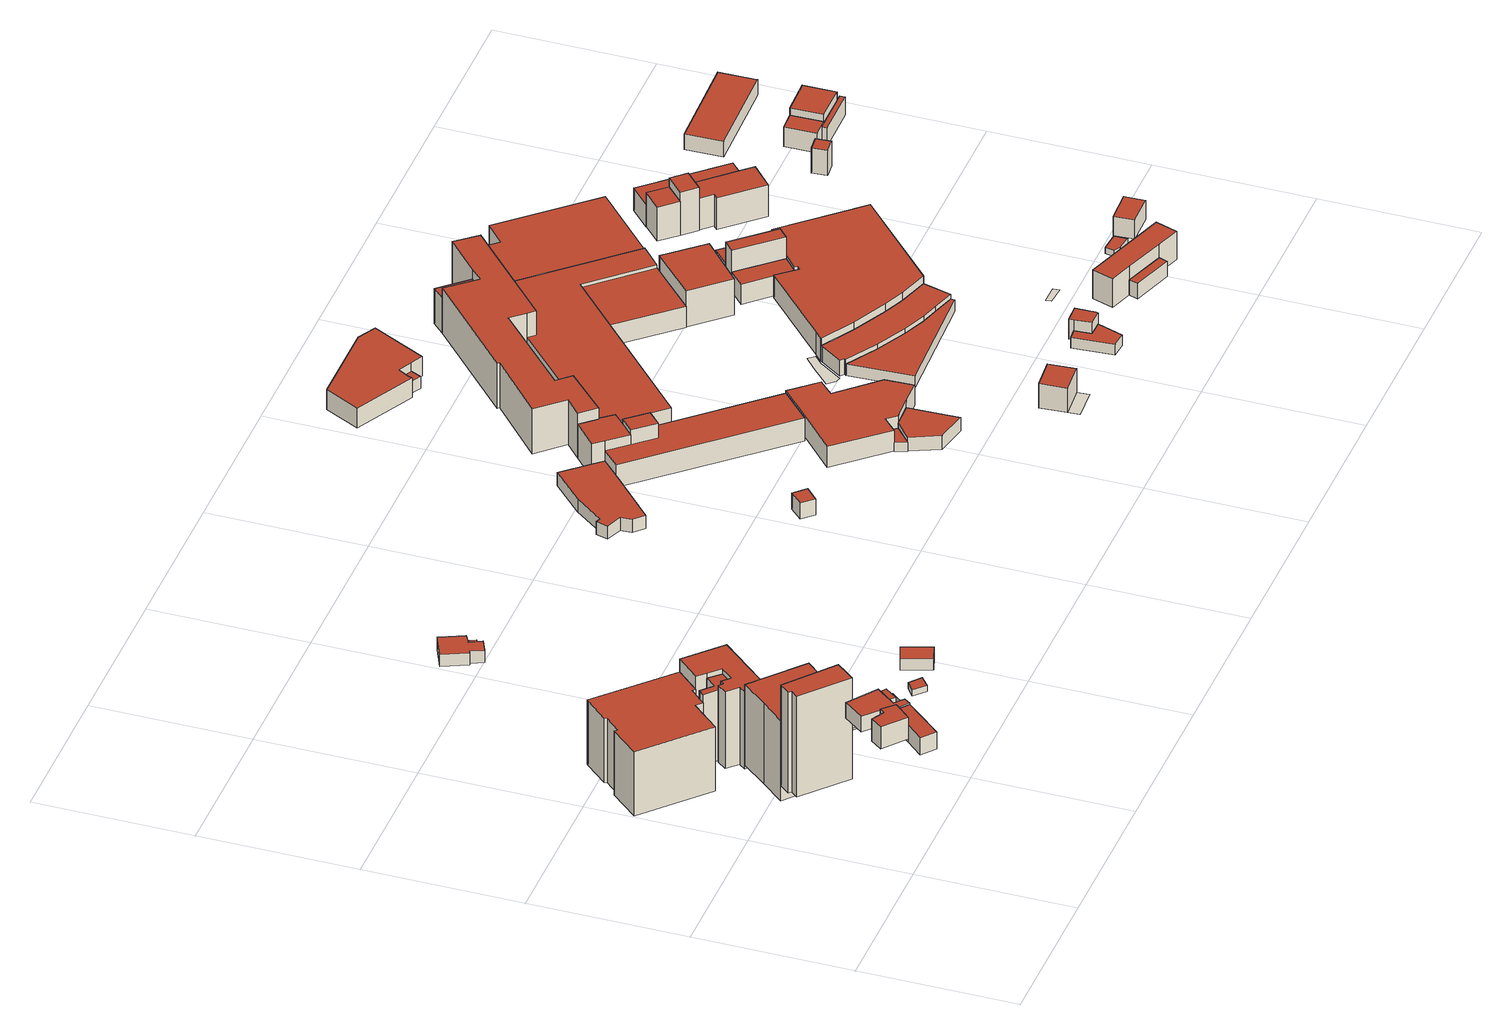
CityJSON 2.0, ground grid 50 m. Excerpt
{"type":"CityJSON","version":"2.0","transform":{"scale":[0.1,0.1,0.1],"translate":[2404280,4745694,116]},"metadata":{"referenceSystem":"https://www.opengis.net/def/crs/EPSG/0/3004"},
"CityObjects":{
"building1":{"type":"Building","attributes":{"ELEVATION":147.26,"GRONDA":155.04,"PIEDE":147.26,"ALTEZZA":7.78,"VOLUME":466.44},"geometry":[{"type":"Solid","lod":"2","boundaries":[[[[0,1,2,3,4,5,6]],[[0,6,7,8]],[[6,5,9,7]],[[5,4,10,9]],[[4,3,11,10]],[[3,2,12,11]],[[2,1,13,12]],[[1,0,8,13]],[[8,7,9,10,11,12,13]]]],"semantics":{"surfaces":[{"type":"GroundSurface"},{"type":"WallSurface","hasWindows":0},{"type":"WallSurface","hasWindows":1},{"type":"RoofSurface"}],"values":[[0,1,2,2,2,1,1,2,3]]}}]},
"building2":{"type":"Building","attributes":{"ELEVATION":146.31,"GRONDA":152.19,"PIEDE":146.31,"ALTEZZA":5.88,"VOLUME":477.69},"geometry":[{"type":"Solid","lod":"2","boundaries":[[[[14,15,16,17,18,19,20,21]],[[14,21,22,23]],[[21,20,24,22]],[[20,19,25,24]],[[19,18,26,25]],[[18,17,27,26]],[[17,16,28,27]],[[16,15,29,28]],[[15,14,23,29]],[[23,22,24,25,26,27,28,29]]]],"semantics":{"surfaces":[{"type":"GroundSurface"},{"type":"WallSurface","hasWindows":1},{"type":"WallSurface","hasWindows":0},{"type":"RoofSurface"}],"values":[[0,1,1,1,1,1,1,2,1,3]]}}]},
"building3":{"type":"Building","attributes":{"ELEVATION":147.21,"GRONDA":152.57,"PIEDE":147.21,"ALTEZZA":5.36,"VOLUME":583.06},"geometry":[{"type":"Solid","lod":"2","boundaries":[[[[30,31,32,33]],[[31,34,35,32]],[[34,36,37,35]],[[36,38,39,37]],[[30,40,41,42,43,38,36,34,31]],[[38,43,44,39]],[[43,42,45,44]],[[42,41,46,45]],[[41,40,47,46]],[[40,30,33,47]],[[33,32,35,37,39,44,45,46,47]]]],"semantics":{"surfaces":[{"type":"WallSurface","hasWindows":0},{"type":"WallSurface","hasWindows":1},{"type":"GroundSurface"},{"type":"RoofSurface"}],"values":[[0,1,0,0,2,1,0,1,0,1,3]]}}]},
"building4":{"type":"Building","attributes":{"ELEVATION":123.41,"GRONDA":158.88,"PIEDE":123.41,"ALTEZZA":35.47,"VOLUME":4957.1},"geometry":[{"type":"Solid","lod":"2","boundaries":[[[[48,49,50,51,52,53,54,55]],[[48,55,56,57]],[[55,54,58,56]],[[54,53,59,58]],[[53,52,60,59]],[[52,51,61,60]],[[51,50,62,61]],[[50,49,63,62]],[[49,48,57,63]],[[57,56,58,59,60,61,62,63]]]],"semantics":{"surfaces":[{"type":"GroundSurface"},{"type":"WallSurface","hasWindows":1},{"type":"WallSurface","hasWindows":0},{"type":"RoofSurface"}],"values":[[0,1,1,2,2,1,2,1,2,3]]}}]},
"building5":{"type":"Building","attributes":{"ELEVATION":147.08,"GRONDA":150.02,"PIEDE":147.08,"ALTEZZA":2.94,"VOLUME":54.56},"geometry":[{"type":"Solid","lod":"2","boundaries":[[[[64,65,66,67]],[[65,68,69,66]],[[69,70,71,67,66]],[[68,65,64,72,73]],[[68,73,70,69]],[[73,72,71,70]],[[72,64,67,71]]]],"semantics":{"surfaces":[{"type":"WallSurface","hasWindows":0},{"type":"RoofSurface"},{"type":"GroundSurface"}],"values":[[0,0,1,2,0,0,0]]}}]},
"building6":{"type":"Building","attributes":{"ELEVATION":140.06,"GRONDA":143.85,"PIEDE":140.06,"ALTEZZA":3.79,"VOLUME":47.66},"geometry":[{"type":"Solid","lod":"2","boundaries":[[[[74,75,76,77]],[[75,78,79,76]],[[78,80,81,79]],[[80,82,83,81]],[[82,74,77,83]],[[77,76,79,81,83]],[[74,82,80,78,75]]]],"semantics":{"surfaces":[{"type":"WallSurface","hasWindows":0},{"type":"WallSurface","hasWindows":1},{"type":"RoofSurface"},{"type":"GroundSurface"}],"values":[[0,1,0,0,0,2,3]]}}]},
"building7":{"type":"Building","attributes":{"ELEVATION":139.61,"GRONDA":143.85,"PIEDE":139.61,"ALTEZZA":4.24,"VOLUME":218.69},"geometry":[{"type":"Solid","lod":"2","boundaries":[[[[84,85,86,87,88,89,90,91]],[[84,91,83,92]],[[91,90,81,83]],[[90,89,79,81]],[[89,88,93,79]],[[88,87,94,93]],[[87,86,95,94]],[[86,85,96,95]],[[85,84,92,96]],[[92,83,81,79,93,94,95,96]]]],"semantics":{"surfaces":[{"type":"GroundSurface"},{"type":"WallSurface","hasWindows":1},{"type":"WallSurface","hasWindows":0},{"type":"RoofSurface"}],"values":[[0,1,2,2,1,1,2,2,2,3]]}}]},
"building8":{"type":"Building","attributes":{"ELEVATION":116.33,"GRONDA":138.93,"PIEDE":116.33,"ALTEZZA":22.6,"VOLUME":17994.66},"geometry":[{"type":"Solid","lod":"2","boundaries":[[[[97,98,99,100,101,102,103,104,105,106,107,108,109,110]],[[111,112,113,114,115,116,117,118,119,120,121,122,123,124]],[[111,124,98,97]],[[124,123,99,98]],[[123,122,100,99]],[[122,121,101,100]],[[121,120,102,101]],[[120,119,103,102]],[[119,118,104,103]],[[118,117,105,104]],[[117,116,106,105]],[[116,115,107,106]],[[115,114,108,107]],[[114,113,109,108]],[[113,112,110,109]],[[112,111,97,110]]]],"semantics":{"surfaces":[{"type":"RoofSurface"},{"type":"GroundSurface"},{"type":"WallSurface","hasWindows":0},{"type":"WallSurface","hasWindows":1}],"values":[[0,1,2,2,3,2,3,3,3,3,2,3,3,3,3,3]]}}]},
"building9":{"type":"Building","attributes":{"ELEVATION":117.93,"GRONDA":146.15,"PIEDE":117.93,"ALTEZZA":28.22,"VOLUME":12067.97},"geometry":[{"type":"Solid","lod":"2","boundaries":[[[[125,126,127,128,129,130,131]],[[125,131,132,133]],[[131,130,134,132]],[[130,129,135,134]],[[129,128,136,135]],[[128,127,137,136]],[[127,126,138,137]],[[126,125,133,138]],[[133,132,134,135,136,137,138]]]],"semantics":{"surfaces":[{"type":"GroundSurface"},{"type":"WallSurface","hasWindows":0},{"type":"WallSurface","hasWindows":1},{"type":"RoofSurface"}],"values":[[0,1,2,1,2,2,2,1,3]]}}]},
"building10":{"type":"Building","attributes":{"ELEVATION":147.14,"GRONDA":149.2,"PIEDE":147.14,"ALTEZZA":2.06,"VOLUME":38.67},"geometry":[{"type":"Solid","lod":"2","boundaries":[[[[139,140,141,142]],[[139,142,143,144]],[[142,141,145,143]],[[141,140,146,145]],[[140,139,144,146]],[[144,143,145,146]]]],"semantics":{"surfaces":[{"type":"GroundSurface"},{"type":"WallSurface","hasWindows":0},{"type":"WallSurface","hasWindows":1},{"type":"RoofSurface"}],"values":[[0,1,2,2,2,3]]}}]},
"building11":{"type":"Building","attributes":{"ELEVATION":138.95,"GRONDA":139.02,"PIEDE":138.95,"ALTEZZA":0.07,"VOLUME":5.22},"geometry":[{"type":"MultiSurface","lod":"2","boundaries":[[[147,148,149,150,151,152,153]]],"semantics":{"surfaces":[{"type":"GroundSurface"}],"values":[0]}}]},
"building12":{"type":"Building","attributes":{"ELEVATION":134.04,"GRONDA":0,"PIEDE":134.04,"ALTEZZA":0,"VOLUME":0},"geometry":[{"type":"MultiSurface","lod":"0","boundaries":[[[154,155,156,157,158,159,160]]]}]},
"building13":{"type":"Building","attributes":{"ELEVATION":116.94,"GRONDA":141.77,"PIEDE":116.94,"ALTEZZA":24.83,"VOLUME":982.34},"geometry":[{"type":"Solid","lod":"2","boundaries":[[[[161,162,163,164]],[[162,165,166,163]],[[165,167,168,166]],[[167,169,170,168]],[[171,172,173,169,167,165,162,161,174]],[[171,174,175,176]],[[174,161,164,175]],[[169,173,177,170]],[[173,172,178,177]],[[172,171,176,178]],[[176,175,164,163,166,168,170,177,178]]]],"semantics":{"surfaces":[{"type":"WallSurface","hasWindows":1},{"type":"WallSurface","hasWindows":0},{"type":"GroundSurface"},{"type":"RoofSurface"}],"values":[[0,0,1,0,2,0,1,0,1,0,3]]}}]},
"building14":{"type":"Building","attributes":{"ELEVATION":116.37,"GRONDA":0,"PIEDE":116.37,"ALTEZZA":0,"VOLUME":0},"geometry":[{"type":"MultiSurface","lod":"0","boundaries":[[[179,180,181,182]]]}]},
"building15":{"type":"Building","attributes":{"ELEVATION":116.37,"GRONDA":143.46,"PIEDE":116.37,"ALTEZZA":27.09,"VOLUME":7164.52},"geometry":[{"type":"Solid","lod":"2","boundaries":[[[[181,182,183,184,185,186,187,188,189,190,191,192,193,194]],[[181,194,195,196]],[[194,193,197,195]],[[193,192,198,197]],[[192,191,199,198]],[[191,190,200,199]],[[190,189,201,200]],[[189,188,202,201]],[[188,187,203,202]],[[187,186,204,203]],[[186,185,205,204]],[[185,184,206,205]],[[184,183,207,206]],[[183,182,208,207]],[[182,181,196,208]],[[196,195,197,198,199,200,201,202,203,204,205,206,207,208]]]],"semantics":{"surfaces":[{"type":"GroundSurface"},{"type":"WallSurface","hasWindows":0},{"type":"WallSurface","hasWindows":1},{"type":"RoofSurface"}],"values":[[0,1,1,2,1,1,2,1,1,2,2,1,1,1,2,3]]}}]},
"building16":{"type":"Building","attributes":{"ELEVATION":135.84,"GRONDA":139.55,"PIEDE":135.84,"ALTEZZA":3.71,"VOLUME":214.98},"geometry":[{"type":"Solid","lod":"2","boundaries":[[[[209,210,211,212]],[[210,213,214,211]],[[215,213,210,209]],[[215,209,212,216]],[[213,215,216,214]],[[216,212,211,214]]]],"semantics":{"surfaces":[{"type":"WallSurface","hasWindows":0},{"type":"WallSurface","hasWindows":1},{"type":"GroundSurface"},{"type":"RoofSurface"}],"values":[[0,1,2,0,1,3]]}}]},
"building17":{"type":"Building","attributes":{"ELEVATION":117.15,"GRONDA":121.5,"PIEDE":117.15,"ALTEZZA":4.35,"VOLUME":400.65},"geometry":[{"type":"Solid","lod":"2","boundaries":[[[[217,218,219,220,221,222,223,224,225]],[[217,225,226,227]],[[225,224,228,226]],[[224,223,229,228]],[[223,222,230,229]],[[222,221,231,230]],[[221,220,232,231]],[[220,219,233,232]],[[219,218,234,233]],[[218,217,227,234]],[[227,226,228,229,230,231,232,233,234]]]],"semantics":{"surfaces":[{"type":"GroundSurface"},{"type":"WallSurface","hasWindows":0},{"type":"WallSurface","hasWindows":1},{"type":"RoofSurface"}],"values":[[0,1,2,2,1,2,1,2,2,1,3]]}}]},
"building18":{"type":"Building","attributes":{"ELEVATION":117.42,"GRONDA":119.94,"PIEDE":117.42,"ALTEZZA":2.52,"VOLUME":22.88},"geometry":[{"type":"Solid","lod":"2","boundaries":[[[[235,236,237,238]],[[235,238,239,240]],[[238,237,241,239]],[[237,236,242,241]],[[236,235,240,242]],[[240,239,241,242]]]],"semantics":{"surfaces":[{"type":"GroundSurface"},{"type":"WallSurface","hasWindows":1},{"type":"WallSurface","hasWindows":0},{"type":"RoofSurface"}],"values":[[0,1,2,2,1,3]]}}]},
"building19":{"type":"Building","attributes":{"ELEVATION":143.31,"GRONDA":148.91,"PIEDE":143.31,"ALTEZZA":5.6,"VOLUME":153.19},"geometry":[{"type":"Solid","lod":"2","boundaries":[[[[243,244,245,246]],[[243,246,247,248]],[[246,245,249,247]],[[245,244,250,249]],[[244,243,248,250]],[[248,247,249,250]]]],"semantics":{"surfaces":[{"type":"GroundSurface"},{"type":"WallSurface","hasWindows":0},{"type":"WallSurface","hasWindows":1},{"type":"RoofSurface"}],"values":[[0,1,2,2,2,3]]}}]},
"building20":{"type":"Building","attributes":{"ELEVATION":142.62,"GRONDA":147.14,"PIEDE":142.62,"ALTEZZA":4.52,"VOLUME":1858.29},"geometry":[{"type":"Solid","lod":"2","boundaries":[[[[251,252,253,254,255,256,257,258,259,260,261]],[[251,261,262,263]],[[261,260,264,262]],[[260,259,265,264]],[[259,258,266,265]],[[258,257,267,266]],[[257,256,268,267]],[[256,255,269,268]],[[255,254,270,269]],[[254,253,271,270]],[[253,252,272,271]],[[252,251,263,272]],[[263,262,264,265,266,267,268,269,270,271,272]]]],"semantics":{"surfaces":[{"type":"GroundSurface"},{"type":"WallSurface","hasWindows":1},{"type":"WallSurface","hasWindows":0},{"type":"RoofSurface"}],"values":[[0,1,2,2,1,2,2,2,2,2,2,1,3]]}}]},
"building21":{"type":"Building","attributes":{"ELEVATION":142.2,"GRONDA":154.13,"PIEDE":142.2,"ALTEZZA":11.93,"VOLUME":1527.8},"geometry":[{"type":"Solid","lod":"2","boundaries":[[[[273,274,275,276,277,278,279,280]],[[273,280,281,282]],[[280,279,283,281]],[[279,278,284,283]],[[278,277,285,284]],[[277,276,286,285]],[[276,275,287,286]],[[275,274,288,287]],[[274,273,282,288]],[[282,281,283,284,285,286,287,288]]]],"semantics":{"surfaces":[{"type":"GroundSurface"},{"type":"WallSurface","hasWindows":1},{"type":"WallSurface","hasWindows":0},{"type":"RoofSurface"}],"values":[[0,1,1,1,1,2,2,1,1,3]]}}]},
"building22":{"type":"Building","attributes":{"ELEVATION":142.2,"GRONDA":155.78,"PIEDE":142.2,"ALTEZZA":13.58,"VOLUME":666.79},"geometry":[{"type":"Solid","lod":"2","boundaries":[[[[289,290,276,275]],[[289,275,291,292]],[[275,276,293,291]],[[276,290,294,293]],[[290,289,292,294]],[[292,291,293,294]]]],"semantics":{"surfaces":[{"type":"GroundSurface"},{"type":"WallSurface","hasWindows":1},{"type":"WallSurface","hasWindows":0},{"type":"RoofSurface"}],"values":[[0,1,2,1,2,3]]}}]},
"building23":{"type":"Building","attributes":{"ELEVATION":142.85,"GRONDA":150.77,"PIEDE":142.85,"ALTEZZA":7.92,"VOLUME":5495.89},"geometry":[{"type":"Solid","lod":"2","boundaries":[[[[295,296,297,298]],[[296,299,300,297]],[[299,301,302,300]],[[301,303,304,302]],[[305,303,301,299,296,295,306]],[[305,306,307,308]],[[306,295,298,307]],[[303,305,308,304]],[[308,307,298,297,300,302,304]]]],"semantics":{"surfaces":[{"type":"WallSurface","hasWindows":0},{"type":"WallSurface","hasWindows":1},{"type":"GroundSurface"},{"type":"RoofSurface"}],"values":[[0,0,0,1,2,1,0,0,3]]}}]},
"building24":{"type":"Building","attributes":{"ELEVATION":144.24,"GRONDA":147.39,"PIEDE":144.24,"ALTEZZA":3.15,"VOLUME":81.73},"geometry":[{"type":"Solid","lod":"2","boundaries":[[[[309,310,311,312]],[[309,312,313,314]],[[312,311,315,313]],[[311,310,316,315]],[[310,309,314,316]],[[314,313,315,316]]]],"semantics":{"surfaces":[{"type":"GroundSurface"},{"type":"WallSurface","hasWindows":1},{"type":"WallSurface","hasWindows":0},{"type":"RoofSurface"}],"values":[[0,1,1,2,1,3]]}}]},
"building25":{"type":"Building","attributes":{"ELEVATION":144.36,"GRONDA":149.25,"PIEDE":144.36,"ALTEZZA":4.89,"VOLUME":839.59},"geometry":[{"type":"Solid","lod":"2","boundaries":[[[[317,318,319,320,321]],[[317,321,322,323]],[[321,320,324,322]],[[320,319,325,324]],[[319,318,326,325]],[[318,317,323,326]],[[323,322,324,325,326]]]],"semantics":{"surfaces":[{"type":"GroundSurface"},{"type":"WallSurface","hasWindows":0},{"type":"WallSurface","hasWindows":1},{"type":"RoofSurface"}],"values":[[0,1,2,1,2,2,3]]}}]},
"building26":{"type":"Building","attributes":{"ELEVATION":144.38,"GRONDA":151.71,"PIEDE":144.38,"ALTEZZA":7.33,"VOLUME":5352.72},"geometry":[{"type":"Solid","lod":"2","boundaries":[[[[319,318,327,328,329,330,331,332,333,334,335]],[[319,335,336,337]],[[335,334,338,336]],[[334,333,339,338]],[[333,332,340,339]],[[332,331,341,340]],[[331,330,342,341]],[[330,329,343,342]],[[329,328,344,343]],[[328,327,345,344]],[[327,318,346,345]],[[318,319,337,346]],[[337,336,338,339,340,341,342,343,344,345,346]]]],"semantics":{"surfaces":[{"type":"GroundSurface"},{"type":"WallSurface","hasWindows":1},{"type":"WallSurface","hasWindows":0},{"type":"RoofSurface"}],"values":[[0,1,1,1,1,2,1,2,1,2,1,2,3]]}}]},
"building27":{"type":"Building","attributes":{"ELEVATION":142.64,"GRONDA":0,"PIEDE":142.64,"ALTEZZA":0,"VOLUME":0},"geometry":[{"type":"MultiSurface","lod":"0","boundaries":[[[347,348,349,350]]]}]},
"building28":{"type":"Building","attributes":{"ELEVATION":140.12,"GRONDA":146.97,"PIEDE":140.12,"ALTEZZA":6.85,"VOLUME":4972.49},"geometry":[{"type":"Solid","lod":"2","boundaries":[[[[351,352,353,354,355,356,357,358,359]],[[351,359,360,361]],[[359,358,362,360]],[[358,357,363,362]],[[357,356,364,363]],[[356,355,365,364]],[[355,354,366,365]],[[354,353,367,366]],[[353,352,368,367]],[[352,351,361,368]],[[361,360,362,363,364,365,366,367,368]]]],"semantics":{"surfaces":[{"type":"GroundSurface"},{"type":"WallSurface","hasWindows":1},{"type":"WallSurface","hasWindows":0},{"type":"RoofSurface"}],"values":[[0,1,2,1,2,2,1,1,1,1,3]]}}]},
"building29":{"type":"Building","attributes":{"ELEVATION":142.64,"GRONDA":151.13,"PIEDE":142.64,"ALTEZZA":8.49,"VOLUME":735.09},"geometry":[{"type":"Solid","lod":"2","boundaries":[[[[350,347,369,370]],[[350,370,371,372]],[[370,369,373,371]],[[369,347,374,373]],[[347,350,372,374]],[[372,371,373,374]]]],"semantics":{"surfaces":[{"type":"GroundSurface"},{"type":"WallSurface","hasWindows":0},{"type":"WallSurface","hasWindows":1},{"type":"RoofSurface"}],"values":[[0,1,1,2,2,3]]}}]},
"building30":{"type":"Building","attributes":{"ELEVATION":140.04,"GRONDA":144.09,"PIEDE":140.04,"ALTEZZA":4.05,"VOLUME":77.34},"geometry":[{"type":"Solid","lod":"2","boundaries":[[[[375,376,377,378]],[[375,378,379,380]],[[378,377,381,379]],[[377,376,382,381]],[[376,375,380,382]],[[380,379,381,382]]]],"semantics":{"surfaces":[{"type":"GroundSurface"},{"type":"WallSurface","hasWindows":0},{"type":"WallSurface","hasWindows":1},{"type":"RoofSurface"}],"values":[[0,1,2,1,2,3]]}}]},
"building31":{"type":"Building","attributes":{"ELEVATION":142.14,"GRONDA":157.92,"PIEDE":142.14,"ALTEZZA":15.78,"VOLUME":18971.88},"geometry":[{"type":"Solid","lod":"2","boundaries":[[[[383,384,385,386,387,388,389,390,391,392,393,394,395,396,397,398,399,400]],[[383,400,401,402]],[[400,399,403,401]],[[399,398,404,403]],[[398,397,405,404]],[[397,396,406,405]],[[396,395,407,406]],[[395,394,408,407]],[[394,393,409,408]],[[393,392,410,409]],[[392,391,411,410]],[[391,390,412,411]],[[390,389,413,412]],[[389,388,414,413]],[[388,387,415,414]],[[387,386,416,415]],[[386,385,417,416]],[[385,384,418,417]],[[384,383,402,418]],[[402,401,403,404,405,406,407,408,409,410,411,412,413,414,415,416,417,418]]]],"semantics":{"surfaces":[{"type":"GroundSurface"},{"type":"WallSurface","hasWindows":1},{"type":"WallSurface","hasWindows":0},{"type":"RoofSurface"}],"values":[[0,1,2,2,1,1,2,1,2,1,2,1,1,2,2,2,2,2,1,3]]}}]},
"building32":{"type":"Building","attributes":{"ELEVATION":144.02,"GRONDA":0,"PIEDE":144.02,"ALTEZZA":0,"VOLUME":0},"geometry":[{"type":"MultiSurface","lod":"0","boundaries":[[[419,420,421,422,423,424,425,426]]]}]},
"building33":{"type":"Building","attributes":{"ELEVATION":141.3,"GRONDA":149.58,"PIEDE":141.3,"ALTEZZA":8.28,"VOLUME":16147.65},"geometry":[{"type":"Solid","lod":"2","boundaries":[[[[427,428,429,430,431,432,433,434,435,436,437,438]],[[427,438,439,440]],[[438,437,441,439]],[[437,436,442,441]],[[436,435,443,442]],[[435,434,444,443]],[[434,433,445,444]],[[433,432,446,445]],[[432,431,447,446]],[[431,430,448,447]],[[430,429,449,448]],[[429,428,450,449]],[[428,427,440,450]],[[440,439,441,442,443,444,445,446,447,448,449,450]]]],"semantics":{"surfaces":[{"type":"GroundSurface"},{"type":"WallSurface","hasWindows":1},{"type":"WallSurface","hasWindows":0},{"type":"RoofSurface"}],"values":[[0,1,2,2,1,2,1,2,2,1,1,1,1,3]]}}]},
"building34":{"type":"Building","attributes":{"ELEVATION":144.69,"GRONDA":148.69,"PIEDE":144.69,"ALTEZZA":4,"VOLUME":1504.51},"geometry":[{"type":"Solid","lod":"2","boundaries":[[[[451,452,453,454,455,456,457,458]],[[451,458,459,460]],[[458,457,461,459]],[[457,456,462,461]],[[456,455,463,462]],[[455,454,464,463]],[[454,453,465,464]],[[453,452,466,465]],[[452,451,460,466]],[[460,459,461,462,463,464,465,466]]]],"semantics":{"surfaces":[{"type":"GroundSurface"},{"type":"WallSurface","hasWindows":0},{"type":"WallSurface","hasWindows":1},{"type":"RoofSurface"}],"values":[[0,1,2,2,1,1,1,2,2,3]]}}]},
"building35":{"type":"Building","attributes":{"ELEVATION":144.9,"GRONDA":150.31,"PIEDE":144.9,"ALTEZZA":5.41,"VOLUME":2312.03},"geometry":[{"type":"Solid","lod":"2","boundaries":[[[[467,468,469,470,471,472,473,474,475,476,477,478,479,480,481]],[[467,481,482,483]],[[481,480,484,482]],[[480,479,485,484]],[[479,478,486,485]],[[478,477,487,486]],[[477,476,488,487]],[[476,475,489,488]],[[475,474,490,489]],[[474,473,491,490]],[[473,472,492,491]],[[472,471,493,492]],[[471,470,494,493]],[[470,469,495,494]],[[469,468,496,495]],[[468,467,483,496]],[[483,482,484,485,486,487,488,489,490,491,492,493,494,495,496]]]],"semantics":{"surfaces":[{"type":"GroundSurface"},{"type":"WallSurface","hasWindows":0},{"type":"WallSurface","hasWindows":1},{"type":"RoofSurface"}],"values":[[0,1,2,2,1,2,1,2,1,2,2,2,2,1,1,2,3]]}}]},
"building36":{"type":"Building","attributes":{"ELEVATION":143.58,"GRONDA":147.32,"PIEDE":143.58,"ALTEZZA":3.74,"VOLUME":277.3},"geometry":[{"type":"Solid","lod":"2","boundaries":[[[[497,498,499,500,501,502]],[[497,502,503,504]],[[502,501,505,503]],[[501,500,506,505]],[[500,499,507,506]],[[499,498,508,507]],[[498,497,504,508]],[[504,503,505,506,507,508]]]],"semantics":{"surfaces":[{"type":"GroundSurface"},{"type":"WallSurface","hasWindows":0},{"type":"WallSurface","hasWindows":1},{"type":"RoofSurface"}],"values":[[0,1,1,2,2,2,1,3]]}}]},
"building37":{"type":"Building","attributes":{"ELEVATION":144.08,"GRONDA":151.05,"PIEDE":144.08,"ALTEZZA":6.97,"VOLUME":270.47},"geometry":[{"type":"Solid","lod":"2","boundaries":[[[[509,510,511,512,513,514]],[[509,514,515,516]],[[514,513,517,515]],[[513,512,518,517]],[[512,511,519,518]],[[511,510,520,519]],[[510,509,516,520]],[[516,515,517,518,519,520]]]],"semantics":{"surfaces":[{"type":"GroundSurface"},{"type":"WallSurface","hasWindows":0},{"type":"WallSurface","hasWindows":1},{"type":"RoofSurface"}],"values":[[0,1,2,2,1,2,2,3]]}}]},
"building38":{"type":"Building","attributes":{"ELEVATION":142.01,"GRONDA":154.35,"PIEDE":142.01,"ALTEZZA":12.34,"VOLUME":770.47},"geometry":[{"type":"Solid","lod":"2","boundaries":[[[[521,522,523,524]],[[521,524,525,526]],[[524,523,527,525]],[[523,522,528,527]],[[522,521,526,528]],[[526,525,527,528]]]],"semantics":{"surfaces":[{"type":"GroundSurface"},{"type":"WallSurface","hasWindows":1},{"type":"WallSurface","hasWindows":0},{"type":"RoofSurface"}],"values":[[0,1,1,2,2,3]]}}]},
"building39":{"type":"Building","attributes":{"ELEVATION":141.29,"GRONDA":148.55,"PIEDE":141.29,"ALTEZZA":7.26,"VOLUME":3591.84},"geometry":[{"type":"Solid","lod":"2","boundaries":[[[[428,529,530,430,429]],[[428,429,531,532]],[[429,430,533,531]],[[430,530,534,533]],[[530,529,535,534]],[[529,428,532,535]],[[532,531,533,534,535]]]],"semantics":{"surfaces":[{"type":"GroundSurface"},{"type":"WallSurface","hasWindows":1},{"type":"WallSurface","hasWindows":0},{"type":"RoofSurface"}],"values":[[0,1,2,2,2,1,3]]}}]},
"building40":{"type":"Building","attributes":{"ELEVATION":141.38,"GRONDA":154.13,"PIEDE":141.38,"ALTEZZA":12.75,"VOLUME":3675.32},"geometry":[{"type":"Solid","lod":"2","boundaries":[[[[536,537,538,539]],[[536,539,540,541]],[[539,538,542,540]],[[538,537,543,542]],[[537,536,541,543]],[[541,540,542,543]]]],"semantics":{"surfaces":[{"type":"GroundSurface"},{"type":"WallSurface","hasWindows":0},{"type":"WallSurface","hasWindows":1},{"type":"RoofSurface"}],"values":[[0,1,2,1,2,3]]}}]},
"building41":{"type":"Building","attributes":{"ELEVATION":144.65,"GRONDA":151.67,"PIEDE":144.65,"ALTEZZA":7.02,"VOLUME":780.05},"geometry":[{"type":"Solid","lod":"2","boundaries":[[[[544,545,546,547]],[[544,547,548,549]],[[547,546,550,548]],[[546,545,551,550]],[[545,544,549,551]],[[549,548,550,551]]]],"semantics":{"surfaces":[{"type":"GroundSurface"},{"type":"WallSurface","hasWindows":1},{"type":"WallSurface","hasWindows":0},{"type":"RoofSurface"}],"values":[[0,1,2,1,2,3]]}}]},
"building42":{"type":"Building","attributes":{"ELEVATION":144.89,"GRONDA":152.9,"PIEDE":144.89,"ALTEZZA":8.01,"VOLUME":13574.19},"geometry":[{"type":"Solid","lod":"2","boundaries":[[[[467,481,480,479,478,477,552,553,554,555,556,557,558,559,560,561]],[[467,561,562,563]],[[561,560,564,562]],[[560,559,565,564]],[[559,558,566,565]],[[558,557,567,566]],[[557,556,568,567]],[[556,555,569,568]],[[555,554,570,569]],[[554,553,571,570]],[[553,552,572,571]],[[552,477,573,572]],[[477,478,574,573]],[[478,479,575,574]],[[479,480,576,575]],[[480,481,577,576]],[[481,467,563,577]],[[563,562,564,565,566,567,568,569,570,571,572,573,574,575,576,577]]]],"semantics":{"surfaces":[{"type":"GroundSurface"},{"type":"WallSurface","hasWindows":0},{"type":"WallSurface","hasWindows":1},{"type":"RoofSurface"}],"values":[[0,1,1,2,1,1,1,1,2,2,2,1,1,2,1,2,1,3]]}}]},
"building43":{"type":"Building","attributes":{"ELEVATION":145.14,"GRONDA":0,"PIEDE":145.14,"ALTEZZA":0,"VOLUME":0},"geometry":[{"type":"MultiSurface","lod":"0","boundaries":[[[578,579,580,581]]]}]},
"building44":{"type":"Building","attributes":{"ELEVATION":144.65,"GRONDA":159.17,"PIEDE":144.65,"ALTEZZA":14.52,"VOLUME":1106.27},"geometry":[{"type":"Solid","lod":"2","boundaries":[[[[582,583,544,547,584]],[[582,584,585,586]],[[584,547,587,585]],[[547,544,588,587]],[[544,583,589,588]],[[583,582,586,589]],[[586,585,587,588,589]]]],"semantics":{"surfaces":[{"type":"GroundSurface"},{"type":"WallSurface","hasWindows":0},{"type":"WallSurface","hasWindows":1},{"type":"RoofSurface"}],"values":[[0,1,1,1,2,1,3]]}}]},
"building45":{"type":"Building","attributes":{"ELEVATION":143.88,"GRONDA":149.21,"PIEDE":143.88,"ALTEZZA":5.33,"VOLUME":219.83},"geometry":[{"type":"Solid","lod":"2","boundaries":[[[[590,591,592,593]],[[590,593,594,595]],[[593,592,596,594]],[[592,591,597,596]],[[591,590,595,597]],[[595,594,596,597]]]],"semantics":{"surfaces":[{"type":"GroundSurface"},{"type":"WallSurface","hasWindows":1},{"type":"WallSurface","hasWindows":0},{"type":"RoofSurface"}],"values":[[0,1,2,1,2,3]]}}]},
"building46":{"type":"Building","attributes":{"ELEVATION":144.65,"GRONDA":151.67,"PIEDE":144.65,"ALTEZZA":7.02,"VOLUME":835.21},"geometry":[{"type":"Solid","lod":"2","boundaries":[[[[582,584,598,599]],[[582,599,600,601]],[[599,598,602,600]],[[598,584,603,602]],[[584,582,601,603]],[[601,600,602,603]]]],"semantics":{"surfaces":[{"type":"GroundSurface"},{"type":"WallSurface","hasWindows":0},{"type":"WallSurface","hasWindows":1},{"type":"RoofSurface"}],"values":[[0,1,2,2,2,3]]}}]},
"building47":{"type":"Building","attributes":{"ELEVATION":143.88,"GRONDA":153.87,"PIEDE":143.88,"ALTEZZA":9.99,"VOLUME":2158.81},"geometry":[{"type":"Solid","lod":"2","boundaries":[[[[590,593,604,605,606,607]],[[590,607,608,609]],[[607,606,610,608]],[[606,605,611,610]],[[605,604,612,611]],[[604,593,613,612]],[[593,590,609,613]],[[609,608,610,611,612,613]]]],"semantics":{"surfaces":[{"type":"GroundSurface"},{"type":"WallSurface","hasWindows":0},{"type":"WallSurface","hasWindows":1},{"type":"RoofSurface"}],"values":[[0,1,2,1,2,1,1,3]]}}]},
"building48":{"type":"Building","attributes":{"ELEVATION":141.44,"GRONDA":148.99,"PIEDE":141.44,"ALTEZZA":7.55,"VOLUME":9103.63},"geometry":[{"type":"Solid","lod":"2","boundaries":[[[[614,615,616,617]],[[616,618,619,620,621,622,617]],[[615,614,623,624,625,626,627]],[[615,627,618,616]],[[627,626,619,618]],[[626,625,620,619]],[[625,624,621,620]],[[624,623,622,621]],[[623,614,617,622]]]],"semantics":{"surfaces":[{"type":"WallSurface","hasWindows":0},{"type":"RoofSurface"},{"type":"GroundSurface"},{"type":"WallSurface","hasWindows":1}],"values":[[0,1,2,3,0,0,0,0,3]]}}]},
"building49":{"type":"Building","attributes":{"ELEVATION":145.07,"GRONDA":147.21,"PIEDE":145.07,"ALTEZZA":2.14,"VOLUME":54.97},"geometry":[{"type":"Solid","lod":"2","boundaries":[[[[628,629,630,631,632]],[[628,632,633,634]],[[632,631,635,633]],[[631,630,636,635]],[[630,629,637,636]],[[629,628,634,637]],[[634,633,635,636,637]]]],"semantics":{"surfaces":[{"type":"GroundSurface"},{"type":"WallSurface","hasWindows":0},{"type":"WallSurface","hasWindows":1},{"type":"RoofSurface"}],"values":[[0,1,1,1,2,2,3]]}}]},
"building50":{"type":"Building","attributes":{"ELEVATION":141.69,"GRONDA":153.64,"PIEDE":141.69,"ALTEZZA":11.95,"VOLUME":666.39},"geometry":[{"type":"Solid","lod":"2","boundaries":[[[[638,639,640,641]],[[639,642,643,640]],[[643,644,641,640]],[[642,639,638,645]],[[642,645,644,643]],[[645,638,641,644]]]],"semantics":{"surfaces":[{"type":"WallSurface","hasWindows":1},{"type":"RoofSurface"},{"type":"GroundSurface"},{"type":"WallSurface","hasWindows":0}],"values":[[0,0,1,2,3,0]]}}]},
"building51":{"type":"Building","attributes":{"ELEVATION":141.69,"GRONDA":156.77,"PIEDE":141.69,"ALTEZZA":15.08,"VOLUME":694.82},"geometry":[{"type":"Solid","lod":"2","boundaries":[[[[646,647,639,642]],[[646,642,648,649]],[[642,639,650,648]],[[639,647,651,650]],[[647,646,649,651]],[[649,648,650,651]]]],"semantics":{"surfaces":[{"type":"GroundSurface"},{"type":"WallSurface","hasWindows":0},{"type":"WallSurface","hasWindows":1},{"type":"RoofSurface"}],"values":[[0,1,2,1,2,3]]}}]},
"building52":{"type":"Building","attributes":{"ELEVATION":144.8,"GRONDA":151.46,"PIEDE":144.8,"ALTEZZA":6.66,"VOLUME":441.82},"geometry":[{"type":"Solid","lod":"2","boundaries":[[[[652,653,654,655]],[[652,655,656,657]],[[655,654,658,656]],[[654,653,659,658]],[[653,652,657,659]],[[657,656,658,659]]]],"semantics":{"surfaces":[{"type":"GroundSurface"},{"type":"WallSurface","hasWindows":1},{"type":"WallSurface","hasWindows":0},{"type":"RoofSurface"}],"values":[[0,1,2,1,1,3]]}}]},
"building53":{"type":"Building","attributes":{"ELEVATION":141.93,"GRONDA":152.99,"PIEDE":141.93,"ALTEZZA":11.06,"VOLUME":2131.41},"geometry":[{"type":"Solid","lod":"2","boundaries":[[[[660,661,662,663,664,665,666]],[[660,666,667,668]],[[666,665,669,667]],[[665,664,670,669]],[[664,663,671,670]],[[663,662,672,671]],[[662,661,673,672]],[[661,660,668,673]],[[668,667,669,670,671,672,673]]]],"semantics":{"surfaces":[{"type":"GroundSurface"},{"type":"WallSurface","hasWindows":1},{"type":"WallSurface","hasWindows":0},{"type":"RoofSurface"}],"values":[[0,1,1,2,2,2,1,1,3]]}}]},
"building54":{"type":"Building","attributes":{"ELEVATION":141.48,"GRONDA":149.45,"PIEDE":141.48,"ALTEZZA":7.97,"VOLUME":2154.41},"geometry":[{"type":"Solid","lod":"2","boundaries":[[[[674,675,676,677,678,679]],[[674,679,680,681]],[[679,678,682,680]],[[678,677,683,682]],[[677,676,684,683]],[[676,675,685,684]],[[675,674,681,685]],[[681,680,682,683,684,685]]]],"semantics":{"surfaces":[{"type":"GroundSurface"},{"type":"WallSurface","hasWindows":0},{"type":"WallSurface","hasWindows":1},{"type":"RoofSurface"}],"values":[[0,1,1,2,2,2,2,3]]}}]},
"building55":{"type":"Building","attributes":{"ELEVATION":144.12,"GRONDA":152.9,"PIEDE":144.12,"ALTEZZA":8.78,"VOLUME":206.31},"geometry":[{"type":"Solid","lod":"2","boundaries":[[[[686,687,688,689]],[[686,689,690,691]],[[689,688,692,690]],[[688,687,693,692]],[[687,686,691,693]],[[691,690,692,693]]]],"semantics":{"surfaces":[{"type":"GroundSurface"},{"type":"WallSurface","hasWindows":1},{"type":"WallSurface","hasWindows":0},{"type":"RoofSurface"}],"values":[[0,1,2,1,1,3]]}}]},
"building56":{"type":"Building","attributes":{"ELEVATION":145.88,"GRONDA":152.81,"PIEDE":145.88,"ALTEZZA":6.93,"VOLUME":428.78},"geometry":[{"type":"Solid","lod":"2","boundaries":[[[[694,695,696,697,698]],[[694,698,699,700]],[[698,697,701,699]],[[697,696,702,701]],[[696,695,703,702]],[[695,694,700,703]],[[700,699,701,702,703]]]],"semantics":{"surfaces":[{"type":"GroundSurface"},{"type":"WallSurface","hasWindows":0},{"type":"WallSurface","hasWindows":1},{"type":"RoofSurface"}],"values":[[0,1,1,1,1,2,3]]}}]},
"building57":{"type":"Building","attributes":{"ELEVATION":145.94,"GRONDA":152.32,"PIEDE":145.94,"ALTEZZA":6.38,"VOLUME":175.81},"geometry":[{"type":"Solid","lod":"2","boundaries":[[[[695,694,704,705,706,707]],[[695,707,708,709]],[[707,706,710,708]],[[706,705,711,710]],[[705,704,712,711]],[[704,694,713,712]],[[694,695,709,713]],[[709,708,710,711,712,713]]]],"semantics":{"surfaces":[{"type":"GroundSurface"},{"type":"WallSurface","hasWindows":1},{"type":"WallSurface","hasWindows":0},{"type":"RoofSurface"}],"values":[[0,1,2,1,2,1,2,3]]}}]},
"building58":{"type":"Building","attributes":{"ELEVATION":145.86,"GRONDA":155.35,"PIEDE":145.86,"ALTEZZA":9.49,"VOLUME":1142.38},"geometry":[{"type":"Solid","lod":"2","boundaries":[[[[704,694,698,714]],[[704,714,715,716]],[[714,698,717,715]],[[698,694,718,717]],[[694,704,716,718]],[[716,715,717,718]]]],"semantics":{"surfaces":[{"type":"GroundSurface"},{"type":"WallSurface","hasWindows":0},{"type":"WallSurface","hasWindows":1},{"type":"RoofSurface"}],"values":[[0,1,1,2,2,3]]}}]},
"building59":{"type":"Building","attributes":{"ELEVATION":141.9,"GRONDA":147.29,"PIEDE":141.9,"ALTEZZA":5.39,"VOLUME":2054.85},"geometry":[{"type":"Solid","lod":"2","boundaries":[[[[719,720,721,722,723]],[[719,723,724,725]],[[723,722,726,724]],[[722,721,727,726]],[[721,720,728,727]],[[720,719,725,728]],[[725,724,726,727,728]]]],"semantics":{"surfaces":[{"type":"GroundSurface"},{"type":"WallSurface","hasWindows":0},{"type":"WallSurface","hasWindows":1},{"type":"RoofSurface"}],"values":[[0,1,2,2,1,1,3]]}}]}
},
"vertices":[
[250,127,313],[216,90,313],[145,149,313],[173,186,313],[215,163,313],[228,179,313],[264,143,313],[264,143,390],[250,127,390],[228,179,390],[215,163,390],[173,186,390],[145,149,390],[216,90,390],
[314,119,303],[283,84,303],[211,1,303],[168,37,303],[216,90,303],[250,127,303],[258,120,303],[281,146,303],[281,146,362],[314,119,362],[258,120,362],[250,127,362],[216,90,362],[168,37,362],[211,1,362],[283,84,362],
[349,227,312],[256,293,312],[256,293,366],[349,227,366],[206,229,312],[206,229,366],[290,154,312],[290,154,366],[281,146,312],[281,146,366],[331,205,312],[300,164,312],[329,140,312],[314,119,312],[314,119,366],[329,140,366],[300,164,366],[331,205,366],
[342,346,74],[317,315,74],[306,301,74],[293,286,74],[156,406,74],[175,429,74],[166,436,74],[194,468,74],[194,468,429],[342,346,429],[166,436,429],[175,429,429],[156,406,429],[293,286,429],[306,301,429],[317,315,429],
[358,239,311],[349,227,311],[349,227,340],[358,239,340],[331,205,311],[331,205,340],[361,178,340],[392,218,340],[392,218,311],[361,178,311],
[355,335,241],[342,346,241],[342,346,278],[355,335,278],[317,315,241],[317,315,278],[341,295,241],[341,295,278],[366,326,241],[366,326,278],
[397,300,236],[426,275,236],[407,252,236],[388,229,236],[306,301,236],[317,315,236],[341,295,236],[366,326,236],[397,300,278],[306,301,278],[388,229,278],[407,252,278],[426,275,278],
[420,854,229],[204,1058,229],[199,1053,229],[134,982,229],[137,975,229],[94,927,229],[86,935,229],[9,847,229],[201,669,229],[279,758,229],[299,740,229],[315,757,229],[346,790,229],[354,782,229],[420,854,3],[354,782,3],[346,790,3],[315,757,3],[299,740,3],[279,758,3],[201,669,3],[9,847,3],[86,935,3],[94,927,3],[137,975,3],[134,982,3],[199,1053,3],[204,1058,3],
[381,579,19],[488,486,19],[355,335,19],[342,346,19],[194,468,19],[260,543,19],[328,624,19],[328,624,302],[381,579,302],[260,543,302],[194,468,302],[342,346,302],[355,335,302],[488,486,302],
[488,143,311],[456,116,311],[422,150,311],[452,173,311],[452,173,332],[488,143,332],[422,150,332],[456,116,332],
[407,252,230],[426,275,230],[397,300,230],[414,321,230],[421,328,230],[520,243,230],[480,194,230],
[421,328,180],[527,453,180],[488,486,180],[355,335,180],[366,326,180],[397,300,180],[414,321,180],
[356,707,9],[381,684,9],[381,684,258],[356,707,258],[414,722,9],[414,722,258],[379,758,9],[379,758,258],[350,725,9],[350,725,258],[335,707,9],[299,740,9],[315,757,9],[347,696,9],[347,696,258],[335,707,258],[315,757,258],[299,740,258],
[488,486,4],[513,515,4],[406,608,4],[381,579,4],
[328,624,4],[345,645,4],[311,678,4],[335,707,4],[347,696,4],[356,707,4],[381,684,4],[414,722,4],[379,758,4],[354,782,4],[420,854,4],[530,750,4],[530,750,275],[406,608,275],[420,854,275],[354,782,275],[379,758,275],[414,722,275],[381,684,275],[356,707,275],[347,696,275],[335,707,275],[311,678,275],[345,645,275],[328,624,275],[381,579,275],
[735,296,198],[679,276,198],[679,276,236],[735,296,236],[711,185,198],[711,185,236],[767,203,198],[767,203,236],
[614,1568,12],[586,1552,12],[599,1528,12],[605,1514,12],[563,1495,12],[546,1534,12],[538,1531,12],[503,1610,12],[580,1644,12],[580,1644,55],[614,1568,55],[503,1610,55],[538,1531,55],[546,1534,55],[563,1495,55],[605,1514,55],[599,1528,55],[586,1552,55],
[599,1528,14],[586,1552,14],[614,1568,14],[626,1540,14],[626,1540,39],[599,1528,39],[614,1568,39],[586,1552,39],
[1256,758,273],[1216,720,273],[1182,755,273],[1222,794,273],[1222,794,329],[1256,758,329],[1182,755,329],[1216,720,329],
[1190,1389,266],[1217,1359,266],[1160,1305,266],[1003,1160,266],[971,1190,266],[969,1226,266],[917,1245,266],[928,1284,266],[944,1279,266],[1015,1371,266],[1118,1469,266],[1118,1469,311],[1190,1389,311],[1015,1371,311],[944,1279,311],[928,1284,311],[917,1245,311],[969,1226,311],[971,1190,311],[1003,1160,311],[1160,1305,311],[1217,1359,311],
[1316,1414,262],[1349,1373,262],[1313,1338,262],[1270,1299,262],[1217,1359,262],[1190,1389,262],[1269,1459,262],[1313,1411,262],[1313,1411,381],[1316,1414,381],[1269,1459,381],[1190,1389,381],[1217,1359,381],[1270,1299,381],[1313,1338,381],[1349,1373,381],
[1368,1275,262],[1327,1235,262],[1313,1338,398],[1368,1275,398],[1270,1299,398],[1327,1235,398],
[1160,1305,268],[1554,871,268],[1554,871,348],[1160,1305,348],[1652,963,268],[1652,963,348],[1368,1275,268],[1368,1275,348],[1327,1235,268],[1327,1235,348],[1270,1299,268],[1217,1359,268],[1217,1359,348],[1270,1299,348],
[1641,619,282],[1584,569,282],[1570,606,282],[1615,648,282],[1615,648,314],[1641,619,314],[1570,606,314],[1584,569,314],
[1584,569,284],[1641,619,284],[1720,621,284],[1725,459,284],[1624,479,284],[1624,479,332],[1584,569,332],[1725,459,332],[1720,621,332],[1641,619,332],
[1615,648,284],[1570,606,284],[1432,760,284],[1554,871,284],[1652,963,284],[1726,881,284],[1681,837,284],[1795,715,284],[1799,624,284],[1799,624,357],[1720,621,357],[1795,715,357],[1681,837,357],[1726,881,357],[1652,963,357],[1554,871,357],[1432,760,357],[1570,606,357],[1615,648,357],[1641,619,357],
[1936,208,266],[1939,171,266],[2040,177,266],[2036,216,266],
[1488,2041,241],[1444,2062,241],[1425,2030,241],[1418,2013,241],[1226,2112,241],[1284,2225,241],[1556,2225,241],[1615,2194,241],[1527,2021,241],[1527,2021,310],[1488,2041,310],[1615,2194,310],[1556,2225,310],[1284,2225,310],[1226,2112,310],[1418,2013,310],[1425,2030,310],[1444,2062,310],
[1930,294,266],[2030,302,266],[2030,302,351],[2036,216,351],[1930,294,351],[1936,208,351],
[1488,2041,240],[1471,2006,240],[1425,2030,240],[1444,2062,240],[1444,2062,281],[1488,2041,281],[1425,2030,281],[1471,2006,281],
[2000,2009,261],[1898,1916,261],[1702,1736,261],[1682,1758,261],[1643,1800,261],[1400,1575,261],[1439,1533,261],[1316,1414,261],[1313,1411,261],[1269,1459,261],[1322,1507,261],[1246,1589,261],[1428,1752,261],[1423,1757,261],[1720,2028,261],[1797,1940,261],[1837,1977,261],[1944,2076,261],[1944,2076,419],[2000,2009,419],[1837,1977,419],[1797,1940,419],[1720,2028,419],[1423,1757,419],[1428,1752,419],[1246,1589,419],[1322,1507,419],[1269,1459,419],[1313,1411,419],[1316,1414,419],[1439,1533,419],[1400,1575,419],[1643,1800,419],[1682,1758,419],[1702,1736,419],[1898,1916,419],
[1937,972,280],[1920,991,280],[1882,959,280],[1821,900,280],[1843,877,280],[1859,871,280],[1907,942,280],[1910,947,280],
[2204,1583,253],[2138,1523,253],[1975,1699,253],[1825,1561,253],[1491,1253,253],[1366,1390,253],[1349,1373,253],[1316,1414,253],[1439,1533,253],[1682,1758,253],[1702,1736,253],[1898,1916,253],[1898,1916,336],[2204,1583,336],[1702,1736,336],[1682,1758,336],[1439,1533,336],[1316,1414,336],[1349,1373,336],[1366,1390,336],[1491,1253,336],[1825,1561,336],[1975,1699,336],[2138,1523,336],
[2270,679,287],[2269,666,287],[1881,650,287],[1870,857,287],[1970,797,287],[2067,748,287],[2143,716,287],[2197,701,287],[2197,701,327],[2270,679,327],[2143,716,327],[2067,748,327],[1970,797,327],[1870,857,327],[1881,650,327],[2269,666,327],
[2294,770,289],[2270,679,289],[2197,701,289],[2143,716,289],[2067,748,289],[1970,797,289],[1870,857,289],[1870,862,289],[1859,871,289],[1907,942,289],[1910,947,289],[1911,946,289],[2015,884,289],[2129,828,289],[2196,800,289],[2196,800,343],[2294,770,343],[2129,828,343],[2015,884,343],[1911,946,343],[1910,947,343],[1907,942,343],[1859,871,343],[1870,862,343],[1870,857,343],[1970,797,343],[2067,748,343],[2143,716,343],[2197,701,343],[2270,679,343],
[2312,247,276],[2284,165,276],[2232,167,276],[2224,299,276],[2258,302,276],[2262,248,276],[2262,248,313],[2312,247,313],[2258,302,313],[2224,299,313],[2232,167,313],[2284,165,313],
[2312,247,281],[2262,248,281],[2258,302,281],[2257,317,281],[2313,319,281],[2315,255,281],[2315,255,351],[2312,247,351],[2313,319,351],[2257,317,351],[2258,302,351],[2262,248,351],
[1837,1977,260],[1797,1940,260],[1720,2028,260],[1757,2064,260],[1757,2064,383],[1837,1977,383],[1720,2028,383],[1797,1940,383],
[2125,1511,253],[1986,1381,253],[1975,1699,326],[2138,1523,326],[1825,1561,326],[1986,1381,326],[2125,1511,326],
[1986,1381,254],[2125,1511,254],[2227,1396,254],[2086,1270,254],[2086,1270,381],[1986,1381,381],[2227,1396,381],[2125,1511,381],
[2262,1175,287],[2214,1133,287],[2099,1254,287],[2149,1300,287],[2149,1300,357],[2262,1175,357],[2099,1254,357],[2214,1133,357],
[1937,972,289],[2159,1176,289],[2210,1116,289],[2221,1125,289],[2214,1133,289],[2262,1175,289],[2284,1195,289],[2292,1185,289],[2367,1256,289],[2575,1029,289],[2575,1029,369],[2294,770,369],[2367,1256,369],[2292,1185,369],[2284,1195,369],[2262,1175,369],[2214,1133,369],[2221,1125,369],[2210,1116,369],[2159,1176,369],[1937,972,369],[1910,947,369],[1911,946,369],[2015,884,369],[2129,828,369],[2196,800,369],
[2460,437,291],[2400,437,291],[2402,419,291],[2460,415,291],
[2296,1205,287],[2284,1195,287],[2182,1330,287],[2182,1330,432],[2296,1205,432],[2149,1300,432],[2262,1175,432],[2284,1195,432],
[2651,180,279],[2641,152,279],[2510,196,279],[2520,226,279],[2520,226,332],[2651,180,332],[2510,196,332],[2641,152,332],
[2234,1378,287],[2348,1251,287],[2348,1251,357],[2296,1205,357],[2234,1378,357],[2182,1330,357],
[2446,250,279],[2469,319,279],[2750,224,279],[2727,154,279],[2727,154,379],[2651,180,379],[2750,224,379],[2469,319,379],[2446,250,379],[2520,226,379],
[1898,1916,254],[2204,1583,254],[2204,1583,330],[1898,1916,330],[2412,1775,330],[2169,2042,330],[2104,1984,330],[2044,2049,330],[2000,2009,330],[2000,2009,254],[2044,2049,254],[2104,1984,254],[2169,2042,254],[2412,1775,254],
[2734,347,291],[2735,306,291],[2686,311,291],[2667,322,291],[2672,352,291],[2672,352,312],[2734,347,312],[2667,322,312],[2686,311,312],[2735,306,312],
[2351,1597,257],[2400,1544,257],[2400,1544,376],[2351,1597,376],[2457,1598,257],[2457,1598,376],[2409,1650,376],[2409,1650,257],
[2497,1554,257],[2440,1501,257],[2457,1598,408],[2497,1554,408],[2400,1544,408],[2440,1501,408],
[2872,299,288],[2771,296,288],[2768,361,288],[2870,365,288],[2870,365,355],[2872,299,355],[2768,361,355],[2771,296,355],
[2618,1424,259],[2639,1401,259],[2568,1336,259],[2459,1454,259],[2472,1467,259],[2440,1501,259],[2497,1554,259],[2497,1554,370],[2618,1424,370],[2440,1501,370],[2472,1467,370],[2459,1454,370],[2568,1336,370],[2639,1401,370],
[2618,1424,255],[2497,1554,255],[2457,1598,255],[2409,1650,255],[2473,1710,255],[2682,1483,255],[2682,1483,335],[2618,1424,335],[2473,1710,335],[2409,1650,335],[2457,1598,335],[2497,1554,335],
[2831,1235,281],[2783,1231,281],[2779,1279,281],[2827,1284,281],[2827,1284,369],[2831,1235,369],[2779,1279,369],[2783,1231,369],
[2915,1289,299],[2895,1289,299],[2854,1288,299],[2852,1389,299],[2913,1391,299],[2913,1391,368],[2915,1289,368],[2852,1389,368],[2854,1288,368],[2895,1289,368],
[3032,1290,299],[3055,1290,299],[3056,1274,299],[2895,1271,299],[2895,1271,363],[2895,1289,363],[3056,1274,363],[3055,1290,363],[3032,1290,363],[2915,1289,363],
[3030,1394,299],[3030,1394,393],[3032,1290,393],[2913,1391,393],[2915,1289,393],
[3118,1573,259],[3118,1560,259],[2800,1552,259],[2797,1671,259],[3115,1680,259],[3115,1680,313],[3118,1573,313],[2797,1671,313],[2800,1552,313],[3118,1560,313]
]}
